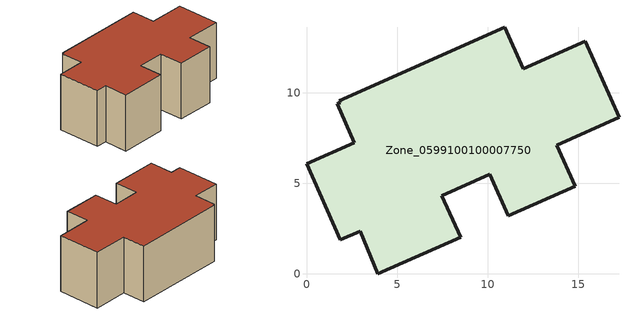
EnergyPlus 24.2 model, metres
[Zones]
Zone_0599100100007750
 floor ground (C_G): 13.83,7.12 14.84,4.85 11.14,3.2 10.11,5.5 7.48,4.33 8.51,2.03 3.95,0 2.96,2.37 1.87,1.88 0,6.09 2.64,7.26 1.69,9.39 1.86,9.46 1.81,9.57 10.95,13.64 11.97,11.34 15.4,12.86 17.26,8.65 z0
 wall outside (C_F): 8.51,2.03 7.48,4.33 10.11,5.5 11.14,3.2 14.84,4.85 13.83,7.12 17.26,8.65 15.4,12.86 11.97,11.34 10.95,13.64 1.81,9.57 1.86,9.46 1.69,9.39 2.64,7.26 0,6.09 1.87,1.88 2.96,2.37 3.95,0 8.51,2.03 z0:6.11
 roof outside (C_R): 1.69,9.39 2.64,7.26 0,6.09 1.87,1.88 2.96,2.37 3.95,0 8.51,2.03 7.48,4.33 10.11,5.5 11.14,3.2 14.84,4.85 13.83,7.12 17.26,8.65 15.4,12.86 11.97,11.34 10.95,13.64 1.81,9.57 1.86,9.46 z6.11
[BUILDING]
Pand.0599100100007750: North Axis=0; Terrain=City; Loads Convergence Tolerance Value=0.04; Temperature Convergence Tolerance Value=0.4; Solar Distribution=FullExterior; Maximum Number of Warmup Days=25; Minimum Number of Warmup Days=1
[Site:Location]
Rotterdam.The.Hague.AP_ZH_NLD Design_Conditions: Latitude=51.96; Longitude=4.45; Time Zone=1; Elevation=-4.5
[SITE:GROUNDTEMPERATURE:BUILDINGSURFACE]
18, 18, 18, 18, 18, 18, 18, 18, 18, 18, 18, 18
[MATERIAL] Thermal Absorptance=0.9; Solar Absorptance=0.7; Visible Absorptance=0.7
Name | Roughness | Thickness | Conductivity | Density | Specific Heat
G.D.2015-2018 | MediumSmooth | 0.15 | 0.0428571 | 540 | 1210
F.D.2015-2018 | Rough | 0.3 | 0.0666667 | 1920 | 840
R.D.2015-2018 | MediumRough | 0.2 | 0.0333333 | 1500 | 1000
[CONSTRUCTION]
C_G: G.D.2015-2018
C_F: F.D.2015-2018
C_R: R.D.2015-2018
[ZONE]
Zone_0599100100007750: Type=1; Multiplier=1; Ceiling Height=Autocalculate; Volume=Autocalculate; Floor Area=autocalculate; Part of Total Floor Area=Yes
[ZONEINFILTRATION:DESIGNFLOWRATE]
Infil_Zone_0599100100007750: Zone or ZoneList or Space or SpaceList=Zone_0599100100007750; Schedule=AlwaysOn; Design Flow Rate Calculation Method=Flow/Area; Flow Rate per Floor Area=0.0021; Constant Term Coefficient=1; Temperature Term Coefficient=0; Velocity Term Coefficient=0; Velocity Squared Term Coefficient=0
[HVACTEMPLATE:ZONE:IDEALLOADSAIRSYSTEM]
Zone_0599100100007750: Maximum Heating Supply Air Temperature=50; Minimum Cooling Supply Air Temperature=13; Maximum Heating Supply Air Humidity Ratio=0.0156; Minimum Cooling Supply Air Humidity Ratio=0.0077; Heating Limit=NoLimit; Cooling Limit=NoLimit; Dehumidification Control Type=ConstantSensibleHeatRatio; Cooling Sensible Heat Ratio=0.7; Dehumidification Setpoint=60; Humidification Control Type=None; Humidification Setpoint=30; Outdoor Air Method=None; Outdoor Air Flow Rate per Person=0.00944; Outdoor Air Flow Rate per Zone Floor Area=0; Outdoor Air Flow Rate per Zone=0; Demand Controlled Ventilation Type=None; Outdoor Air Economizer Type=NoEconomizer; Heat Recovery Type=None; Sensible Heat Recovery Effectiveness=0.7; Latent Heat Recovery Effectiveness=0.65
[ZONECONTROL:THERMOSTAT]
ThermostatControl_Zone_0599100100007750: Zone or ZoneList=Zone_0599100100007750; Control Type Schedule=DualSetpointControlType; Control 1=Thermostat_Zone_0599100100007750; Temperature Difference Between Cutout And Setpoint=0
[THERMOSTATSETPOINT:DUALSETPOINT]
Thermostat_Zone_0599100100007750: Heating Setpoint Temperature Schedule=HeatingSetpoint_Zone_0599100100007750; Cooling Setpoint Temperature Schedule=CoolingSetpoint_Zone_0599100100007750
[SCHEDULE:COMPACT]
HeatingSetpoint_Zone_0599100100007750: Through: 12/31, For: AllDays, Until: 24:00, 21
CoolingSetpoint_Zone_0599100100007750: Through: 12/31, For: AllDays, Until: 24:00, 24
DualSetpointControlType: Through: 12/31, For: AllDays, Until: 24:00, 4
AlwaysOn: Through: 12/31, For: AllDays, Until: 24:00, 1
